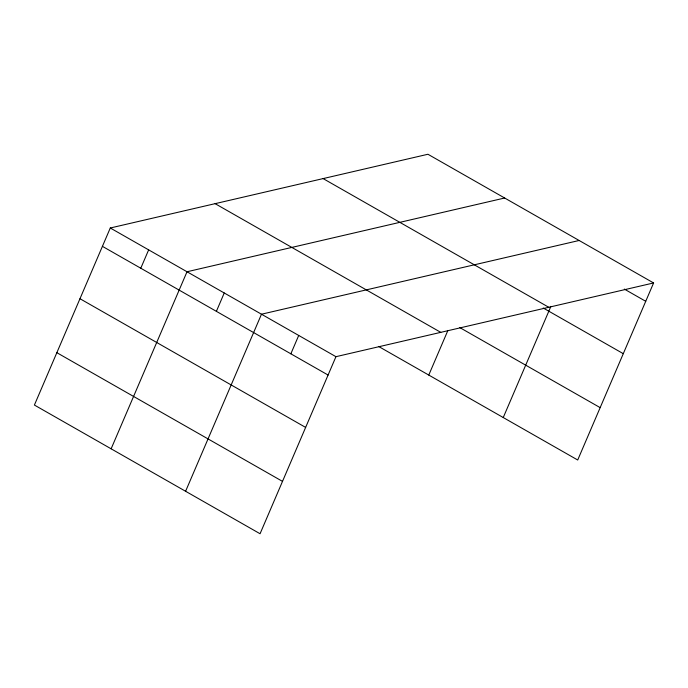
<?xml version="1.0" encoding="UTF-8"?>
<svg xmlns="http://www.w3.org/2000/svg" width="688" height="688" viewBox="0 0 688 688"><rect width="100%" height="100%" fill="white"/><g stroke="black" fill="none" stroke-linecap="round" stroke-linejoin="round"><path stroke-width="1.03" d="M653.6 282.949L427.936 154.258L110.286 227.995L34.4 405.051L260.064 533.742L335.95 356.685L653.6 282.949L577.714 460.005L378.538 346.417M140.782 268.225L148.651 249.873M111.129 448.808L187.016 271.751L504.665 198.006M216.385 311.337L224.245 292.985M185.597 491.275L261.483 314.218L579.133 240.482M290.852 353.804L298.712 335.452M428.77 375.072L447.897 330.455M503.246 417.539L550.899 306.358M624.326 289.089L645.731 301.301M323.111 178.588L548.775 307.278M543.236 308.018L623.285 353.675M459.601 327.471L600.16 407.631M215.112 203.657L440.776 332.356M110.286 227.995L335.95 356.685M102.417 246.347L328.081 375.037M79.971 298.721L305.635 427.411M56.846 352.677L282.51 481.376"/></g></svg>
